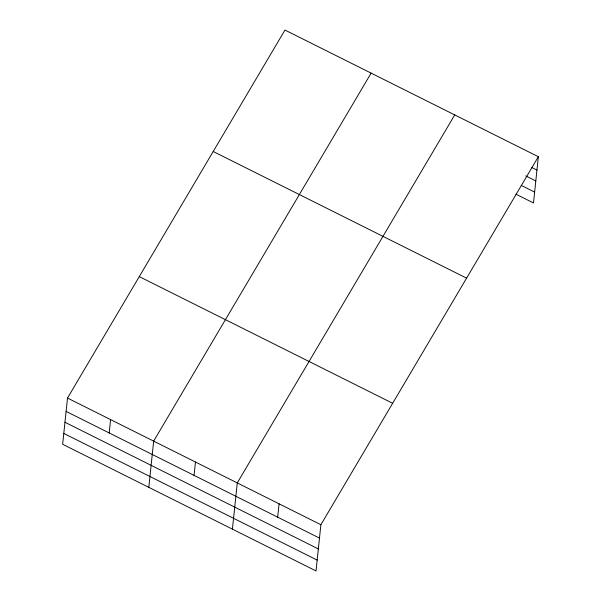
<?xml version="1.0" encoding="UTF-8"?>
<svg xmlns="http://www.w3.org/2000/svg" width="601" height="601" viewBox="0 0 601 601"><rect width="100%" height="100%" fill="white"/><g stroke="black" fill="none" stroke-linecap="round" stroke-linejoin="round"><path stroke-width="0.9" d="M67.507 398.057L62.647 444.282L316.028 570.95L320.889 524.726L538.353 156.718L284.972 30.05L67.507 398.057L320.889 524.726M109.179 432.953L110.584 419.588M148.8 487.351L153.661 441.119L371.118 73.119M194.063 475.383L195.468 462.019M232.414 529.15L237.275 482.926L454.732 114.919M277.677 517.183L279.082 503.826M538.353 156.718L533.493 202.943L515.936 194.168M531.93 167.574L536.948 170.083M525.77 175.913L535.807 180.931M521.255 185.416L534.635 192.102M213.205 151.49L466.586 278.158M139.267 276.61L392.656 403.279M66.102 411.415L319.484 538.09M64.961 422.263L318.35 548.931M63.789 433.434L317.17 560.102"/></g></svg>
